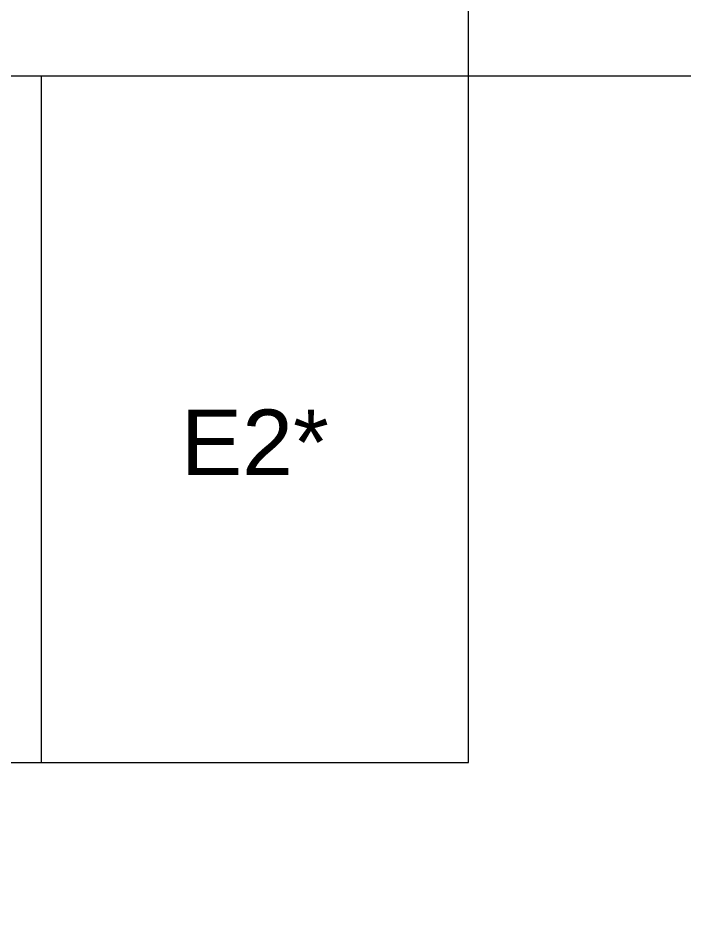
# Model space of a CAD drawing. Header units: metres. Extents: x 0 to 46.1, y -33.1 to 1.9.
# Drawn here: x 36.35 to 40.71, y -20.52 to -14.52 of the extents above; entities that cross this region are included whole.
import ezdxf
from ezdxf.enums import TextEntityAlignment as Align

# ---------------------------------------------------------------- set-up
doc = ezdxf.new("R2010")
doc.units = ezdxf.units.M
doc.header["$LTSCALE"] = 0.02
for name, color, linetype, lineweight, true_color in [('CONTEXT', 7, 'Continuous', 13, 0x787878), ('RESERVE', 7, 'Continuous', 13, 0x4b4b4b), ('TEXT', 7, 'Continuous', 13, 0x000000)]:
    doc.layers.add(name, color=color, linetype=linetype, lineweight=lineweight, true_color=true_color)
doc.styles.add('JV', font='arial.ttf')

msp = doc.modelspace()

# ---------------------------------------------------------------- linework, layer by layer
at = {"layer": 'CONTEXT'}
for points in [[(26.05, -14.9), (26.05, -14.8), (26.05, -13), (38.3, -13), (40.8, -13), (40.8, -14.9), (39.3, -14.9), (36.5, -14.9), (34.5, -14.9), (28.5, -14.9), (27.85, -14.9), (27.85, -16.3), (26.05, -16.3), (26.05, -14.9)], [(36.2, -20.9), (36.2, -19.4), (36.5, -19.4), (39.3, -19.4), (39.3, -14.9), (39.3, -13), (40.8, -13), (40.8, -19.4), (40.8, -19.4), (40.8, -20.9), (40.8, -20.9), (40.8, -21), (39.3, -21), (39.3, -20.9), (37.7, -20.9), (37.7, -25), (36.2, -25), (36.2, -20.9)]]:
    msp.add_lwpolyline(points, close=True, dxfattribs=at)
at = {"layer": 'RESERVE'}
msp.add_lwpolyline([(39.3, -19.4), (39.3, -14.9), (36.5, -14.9), (36.5, -19.4), (39.3, -19.4)], close=True, dxfattribs=at)

# ---------------------------------------------------------------- texts
at = {"layer": 'TEXT', "style": 'JV'}
msp.add_text('E2*', height=0.43, dxfattribs=at).set_placement((37.9, -17.3), align=Align.MIDDLE_CENTER)

doc.saveas('drawing.dxf')
